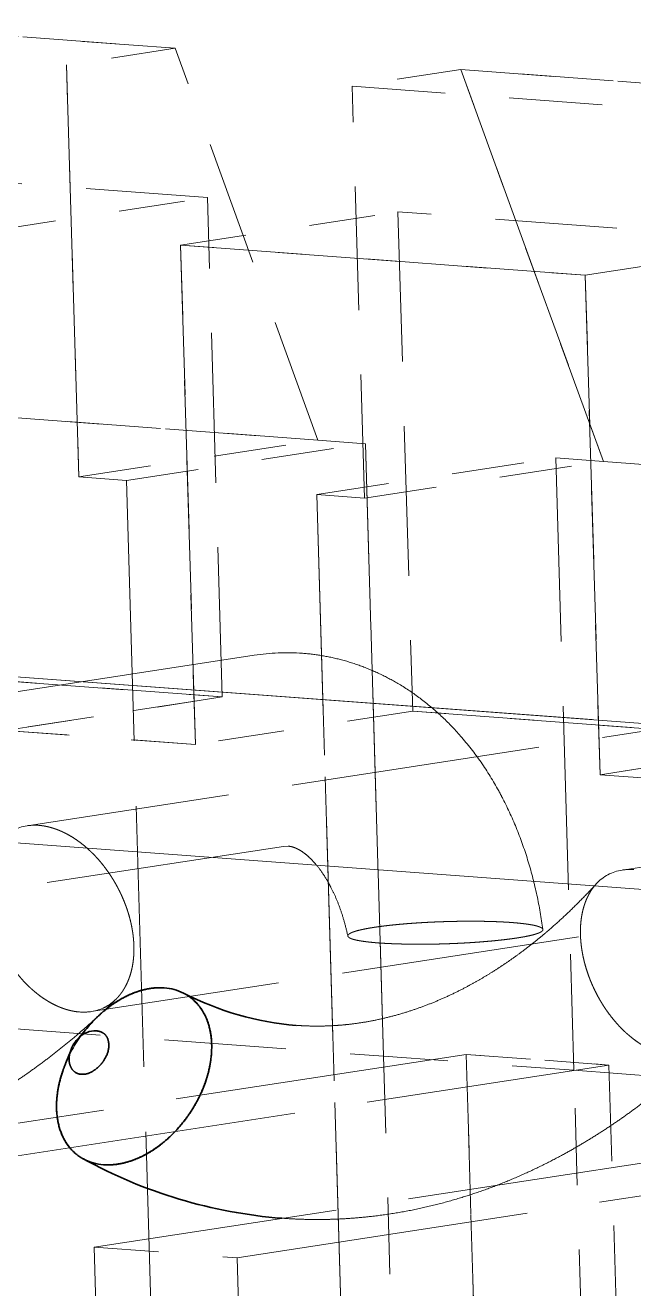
# Model space of a CAD drawing. Extents: x 23 to 417, y 3 to 294.
# Drawn here: x 360.46 to 361.404, y 112.258 to 114.218 of the extents above; entities that cross this region are included whole.
import ezdxf

# ---------------------------------------------------------------- set-up
doc = ezdxf.new("R2010")
doc.units = 0
doc.linetypes.add('DASHED', pattern=[15, 12, -3])
doc.layers.get('0').update_dxf_attribs({"lineweight": 13})

# ---------------------------------------------------------------- blocks, each defined once
blk = doc.blocks.new('BLOCK3535')
at = {"color": 7, "linetype": 'DASHED', "lineweight": 13, "ltscale": 0.024058}
for p, q in [((16.8549, -36.2968), (15.8953, -36.2253)), ((15.8953, -36.2253), (16.8549, -36.2968)), ((15.5583, -36.2771), (16.518, -36.3485)), ((15.5583, -36.2771), (16.518, -36.3485)), ((18.7004, -36.4342), (17.7408, -36.3627)), ((17.7408, -36.3627), (18.7004, -36.4342)), ((17.4038, -36.4145), (18.3634, -36.4859)), ((17.4038, -36.4145), (18.3634, -36.4859)), ((17.2971, -37.5125), (16.3375, -37.441)), ((16.3375, -37.441), (17.2971, -37.5125)), ((19.1426, -37.6499), (18.183, -37.5784)), ((18.183, -37.5784), (19.1426, -37.6499))]:
    blk.add_line(p, q, dxfattribs=at)
at = {"color": 7, "linetype": 'DASHED', "lineweight": 13, "ltscale": 0.008523}
for p, q in [((16.8549, -36.2968), (16.518, -36.3485)), ((16.8549, -36.2968), (16.518, -36.3485)), ((17.7408, -36.3627), (17.4038, -36.4145)), ((17.7408, -36.3627), (17.4038, -36.4145))]:
    blk.add_line(p, q, dxfattribs=at)
at = {"color": 7, "linetype": 'DASHED', "lineweight": 13, "ltscale": 0.032341}
for p, q in [((17.2971, -37.5125), (16.8549, -36.2968)), ((17.2971, -37.5125), (16.8549, -36.2968)), ((17.7408, -36.3627), (18.183, -37.5784)), ((18.183, -37.5784), (17.7408, -36.3627))]:
    blk.add_line(p, q, dxfattribs=at)
at = {"color": 7, "linetype": 'DASHED', "lineweight": 13, "ltscale": 0.03196}
for p, q in [((16.518, -36.3485), (16.5558, -37.6264)), ((16.5558, -37.6264), (16.518, -36.3485)), ((17.4416, -37.6923), (17.4038, -36.4145)), ((17.4416, -37.6923), (17.4038, -36.4145))]:
    blk.add_line(p, q, dxfattribs=at)
at = {"color": 7, "linetype": 'DASHED', "lineweight": 13, "ltscale": 0.03146}
for p, q in [((16.9551, -36.7601), (15.7002, -36.6666)), ((16.9551, -36.7601), (15.7002, -36.6666)), ((18.8006, -36.8975), (17.5457, -36.8041)), ((18.8006, -36.8975), (17.5457, -36.8041)), ((16.8717, -36.9076), (18.1267, -37.001)), ((18.1267, -37.001), (16.8717, -36.9076)), ((17.001, -38.3093), (15.7461, -38.2159)), ((15.7461, -38.2159), (17.001, -38.3093)), ((18.8465, -38.4468), (17.5915, -38.3533)), ((17.5915, -38.3533), (18.8465, -38.4468)), ((16.2461, -39.3301), (17.501, -39.4236)), ((16.2461, -39.3301), (17.501, -39.4236)), ((18.0916, -39.4675), (19.3465, -39.561)), ((18.0916, -39.4675), (19.3465, -39.561))]:
    blk.add_line(p, q, dxfattribs=at)
at = {"color": 7, "linetype": 'DASHED', "lineweight": 13, "ltscale": 0.017046}
for p, q in [((16.2812, -36.8636), (16.9551, -36.7601)), ((16.2812, -36.8636), (16.9551, -36.7601)), ((16.8717, -36.9076), (17.5457, -36.8041)), ((16.8717, -36.9076), (17.5457, -36.8041)), ((18.1267, -37.001), (18.8006, -36.8975)), ((18.1267, -37.001), (18.8006, -36.8975)), ((16.327, -38.4129), (17.001, -38.3093)), ((17.001, -38.3093), (16.327, -38.4129)), ((17.5915, -38.3533), (16.9176, -38.4568)), ((17.5915, -38.3533), (16.9176, -38.4568)), ((18.1725, -38.5503), (18.8465, -38.4468)), ((18.8465, -38.4468), (18.1725, -38.5503))]:
    blk.add_line(p, q, dxfattribs=at)
at = {"color": 7, "linetype": 'DASHED', "lineweight": 13, "ltscale": 0.038748}
for p, q in [((17.001, -38.3093), (16.9551, -36.7601)), ((17.001, -38.3093), (16.9551, -36.7601)), ((17.5457, -36.8041), (17.5915, -38.3533)), ((17.5457, -36.8041), (17.5915, -38.3533)), ((16.9176, -38.4568), (16.8717, -36.9076)), ((16.8717, -36.9076), (16.9176, -38.4568)), ((18.1267, -37.001), (18.1725, -38.5503)), ((18.1725, -38.5503), (18.1267, -37.001))]:
    blk.add_line(p, q, dxfattribs=at)
at = {"color": 7, "linetype": 'DASHED', "lineweight": 13, "ltscale": 0.018751}
for p, q in [((16.5558, -37.6264), (17.2971, -37.5125)), ((16.5558, -37.6264), (17.2971, -37.5125)), ((16.7034, -37.6374), (17.4448, -37.5235)), ((16.7034, -37.6374), (17.4448, -37.5235)), ((17.294, -37.6813), (18.0353, -37.5674)), ((17.294, -37.6813), (18.0353, -37.5674)), ((17.4416, -37.6923), (18.183, -37.5784)), ((17.4416, -37.6923), (18.183, -37.5784))]:
    blk.add_line(p, q, dxfattribs=at)
at = {"color": 7, "linetype": 'DASHED', "lineweight": 13, "ltscale": 0.003701}
for p, q in [((17.4448, -37.5235), (17.2971, -37.5125)), ((17.2971, -37.5125), (17.4448, -37.5235)), ((18.183, -37.5784), (18.0353, -37.5674)), ((18.0353, -37.5674), (18.183, -37.5784)), ((16.5558, -37.6264), (16.7034, -37.6374)), ((16.5558, -37.6264), (16.7034, -37.6374)), ((17.294, -37.6813), (17.4416, -37.6923)), ((17.294, -37.6813), (17.4416, -37.6923))]:
    blk.add_line(p, q, dxfattribs=at)
at = {"color": 7, "linetype": 'DASHED', "lineweight": 13, "ltscale": 0.047523}
for p, q in [((17.501, -39.4236), (17.4448, -37.5235)), ((17.4448, -37.5235), (17.501, -39.4236)), ((18.0353, -37.5674), (18.0916, -39.4675)), ((18.0353, -37.5674), (18.0916, -39.4675))]:
    blk.add_line(p, q, dxfattribs=at)
at = {"color": 7, "linetype": 'DASHED', "lineweight": 13, "ltscale": 0.067394}
for p, q in [((16.7034, -37.6374), (16.7832, -40.3319)), ((16.7034, -37.6374), (16.7832, -40.3319)), ((17.3738, -40.3759), (17.294, -37.6813)), ((17.294, -37.6813), (17.3738, -40.3759))]:
    blk.add_line(p, q, dxfattribs=at)
at = {"color": 7, "linetype": 'DASHED', "lineweight": 13, "ltscale": 0.342361}
for p, q in [((9.6126, -37.7438), (23.2692, -38.7607)), ((23.2692, -38.7607), (9.6126, -37.7438))]:
    blk.add_line(p, q, dxfattribs=at)
at = {"color": 7, "linetype": 'DASHED', "lineweight": 13}
blk.add_line((25.8232, -39.4668), (5.5966, -37.9606), dxfattribs=at)
blk.add_line((25.8232, -39.4668), (5.5966, -37.9606), dxfattribs=at)
at = {"color": 7, "linetype": 'DASHED', "lineweight": 13, "ltscale": 0.064476}
for p, q in [((17.0993, -38.1797), (14.5501, -38.5713)), ((18.9448, -38.3171), (16.3956, -38.7088)), ((20.7903, -38.4546), (18.2411, -38.8462))]:
    blk.add_line(p, q, dxfattribs=at)
at = {"color": 7, "linetype": 'DASHED', "lineweight": 13, "ltscale": 0.064477}
for p, q in [((17.0993, -38.1797), (14.5501, -38.5713)), ((18.9448, -38.3171), (16.3956, -38.7088)), ((20.7903, -38.4546), (18.2411, -38.8462))]:
    blk.add_line(p, q, dxfattribs=at)
at = {"color": 7, "linetype": 'DASHED', "lineweight": 13, "ltscale": 0.014805}
for p, q in [((16.9176, -38.4568), (16.327, -38.4129)), ((16.327, -38.4129), (16.9176, -38.4568)), ((18.7631, -38.5943), (18.1725, -38.5503)), ((18.1725, -38.5503), (18.7631, -38.5943)), ((17.501, -39.4236), (18.0916, -39.4675)), ((17.501, -39.4236), (18.0916, -39.4675))]:
    blk.add_line(p, q, dxfattribs=at)
at = {"color": 7, "linetype": 'DASHED', "lineweight": 13, "ltscale": 0.06175}
for p, q in [((17.1903, -38.7728), (14.749, -39.1478)), ((17.1903, -38.7728), (14.749, -39.1478)), ((19.0358, -38.9102), (16.5945, -39.2853)), ((19.0358, -38.9102), (16.5945, -39.2853))]:
    blk.add_line(p, q, dxfattribs=at)
at = {"color": 7, "linetype": 'DASHED', "lineweight": 13, "ltscale": 0.000377529}
blk.add_line((17.2055, -38.7721), (17.1904, -38.7728), dxfattribs=at)
blk.add_line((17.2055, -38.7721), (17.1904, -38.7728), dxfattribs=at)
at = {"color": 7, "lineweight": 35, "ltscale": 0.000781131}
blk.add_line((16.557, -39.3656), (16.5771, -39.3417), dxfattribs=at)
at = {"color": 7, "lineweight": 35, "ltscale": 0.000781132}
blk.add_line((16.557, -39.3656), (16.5771, -39.3417), dxfattribs=at)
at = {"color": 7, "linetype": 'DASHED', "lineweight": 13, "ltscale": 0.075856}
for p, q in [((17.7574, -39.4181), (14.7583, -39.8788)), ((17.7574, -39.4181), (14.7583, -39.8788)), ((15.2012, -39.9118), (18.2003, -39.451)), ((15.2012, -39.9118), (18.2003, -39.451)), ((19.6029, -39.5555), (16.6038, -40.0162)), ((19.6029, -39.5555), (16.6038, -40.0162)), ((17.0467, -40.0492), (20.0458, -39.5885)), ((17.0467, -40.0492), (20.0458, -39.5885))]:
    blk.add_line(p, q, dxfattribs=at)
at = {"color": 7, "lineweight": 35, "ltscale": 0.000962298}
blk.add_line((16.5297, -39.4087), (16.5157, -39.4445), dxfattribs=at)
at = {"color": 7, "lineweight": 35, "ltscale": 0.000962299}
blk.add_line((16.5297, -39.4087), (16.5157, -39.4445), dxfattribs=at)
at = {"color": 7, "linetype": 'DASHED', "lineweight": 13, "ltscale": 0.019871}
for p, q in [((17.501, -39.4236), (17.5245, -40.218)), ((17.501, -39.4236), (17.5245, -40.218)), ((18.1151, -40.262), (18.0916, -39.4675)), ((18.1151, -40.262), (18.0916, -39.4675))]:
    blk.add_line(p, q, dxfattribs=at)
at = {"color": 7, "linetype": 'DASHED', "lineweight": 13, "ltscale": 0.024839}
for p, q in [((17.7868, -40.4112), (17.7574, -39.4181)), ((17.7574, -39.4181), (17.7868, -40.4112)), ((18.2003, -39.451), (18.2297, -40.4441)), ((18.2003, -39.451), (18.2297, -40.4441)), ((16.6038, -40.0162), (16.6332, -41.0093)), ((16.6038, -40.0162), (16.6332, -41.0093)), ((17.0467, -40.0492), (17.0761, -41.0423)), ((17.0467, -40.0492), (17.0761, -41.0423))]:
    blk.add_line(p, q, dxfattribs=at)
at = {"color": 7, "linetype": 'DASHED', "lineweight": 13, "ltscale": 0.011104}
for p, q in [((17.7574, -39.4181), (18.2003, -39.451)), ((18.2003, -39.451), (17.7574, -39.4181)), ((16.6038, -40.0162), (17.0467, -40.0492)), ((16.6038, -40.0162), (17.0467, -40.0492))]:
    blk.add_line(p, q, dxfattribs=at)
at = {"color": 7, "linetype": 'DASHED', "lineweight": 13}
for centre, radius, start, end in [((17.2014, -38.8501), 0.6781, 85.8858, 98.6619), ((17.2014, -38.8501), 0.6781, 85.8858, 98.6619), ((16.4153, -38.8419), 0.1346, 98.4198, 137.9863), ((16.4153, -38.8419), 0.1345, 98.4246, 137.9631), ((16.4193, -38.8674), 0.1604, 85.5947, 98.497), ((16.4193, -38.8674), 0.1604, 85.5945, 98.5006), ((18.2608, -38.9793), 0.1346, 98.4198, 137.9863), ((18.2608, -38.9793), 0.1345, 98.4246, 137.9631), ((18.2648, -39.0048), 0.1604, 85.5947, 98.497), ((18.2648, -39.0048), 0.1604, 85.5945, 98.5006), ((16.5742, -39.1489), 0.1378, 278.4738, 314.9122), ((16.5742, -39.149), 0.1378, 278.4789, 314.9584), ((16.5707, -39.1264), 0.1606, 265.6064, 278.5221), ((16.5707, -39.1264), 0.1606, 265.6062, 278.5254), ((16.9168, -39.6144), 0.4356, 141.2487, 157.0352), ((16.9168, -39.6144), 0.4356, 141.2472, 157.0361)]:
    blk.add_arc(centre, radius, start, end, dxfattribs=at)
at = {"color": 7, "lineweight": 35}
for centre, radius, start, end in [((16.8107, -39.3674), 0.156, 63.38, 86.1794), ((16.8107, -39.3674), 0.156, 63.3824, 86.1794), ((17.3032, -38.4134), 0.9175, 242.5755, 265.437), ((17.3032, -38.4134), 0.9175, 242.5751, 265.437), ((16.6069, -39.4149), 0.07, 87.5182, 135.3363), ((16.6069, -39.4149), 0.07, 87.5182, 135.3363), ((16.6247, -39.4388), 0.0997, 132.7309, 162.4588), ((16.6247, -39.4388), 0.0997, 132.7309, 162.4588), ((17.3046, -38.4077), 1.5234, 241.1411, 265.5217), ((17.3046, -38.4077), 1.5234, 241.1411, 265.5217), ((16.643, -39.6057), 0.155, 241.934, 266.2576), ((16.643, -39.6057), 0.155, 241.9338, 266.2575)]:
    blk.add_arc(centre, radius, start, end, dxfattribs=at)
at = {"color": 7, "linetype": 'DASHED', "lineweight": 13}
for points, degree, knots in [([(17.9953, -39.0306), (17.9905, -38.9948), (17.9782, -38.9241), (17.9515, -38.8204), (17.9165, -38.7204), (17.8835, -38.6478), (17.8464, -38.578), (17.8051, -38.511), (17.745, -38.4335), (17.6813, -38.3674), (17.6172, -38.3136), (17.5537, -38.2709), (17.4926, -38.238), (17.433, -38.2128), (17.3724, -38.1935), (17.3112, -38.1802), (17.2705, -38.1753), (17.25, -38.1738)], 3, [0, 0, 0, 0, 0.108083, 0.215108, 0.320937, 0.425518, 0.453925, 0.558139, 0.661284, 0.747466, 0.833187, 0.911825, 0.976531, 1.041097, 1.105605, 1.167116, 1.228612, 1.228612, 1.228612, 1.228612]), ([(17.9953, -39.0306), (17.9905, -38.9948), (17.9782, -38.9241), (17.9515, -38.8204), (17.9165, -38.7204), (17.8835, -38.6478), (17.8464, -38.578), (17.8051, -38.511), (17.745, -38.4335), (17.6813, -38.3674), (17.6172, -38.3136), (17.5537, -38.2709), (17.4926, -38.238), (17.433, -38.2128), (17.3724, -38.1935), (17.3112, -38.1802), (17.2705, -38.1753), (17.25, -38.1738)], 3, [0, 0, 0, 0, 0.108083, 0.215108, 0.320937, 0.425518, 0.453925, 0.558139, 0.661284, 0.747466, 0.833187, 0.911825, 0.976531, 1.041097, 1.105605, 1.167116, 1.228612, 1.228612, 1.228612, 1.228612]), ([(16.7182, -39.0132), (16.7061, -38.9578), (16.6839, -38.9034), (16.6538, -38.8522), (16.5928, -38.779), (16.5194, -38.7315), (16.4899, -38.7179), (16.4603, -38.7096), (16.4316, -38.7075)], 5, [0, 0, 0, 0, 0, 0, 0.4984688, 0.4984688, 0.4984688, 0.8134123, 0.8134123, 0.8134123, 0.8134123, 0.8134123, 0.8134123]), ([(16.4316, -38.7075), (16.4601, -38.7096), (16.4895, -38.7178), (16.519, -38.7312), (16.5927, -38.7788), (16.6541, -38.8525), (16.6841, -38.9039), (16.7061, -38.958), (16.7182, -39.0132)], 5, [0, 0, 0, 0, 0, 0, 0.3128628, 0.3128628, 0.3128628, 0.8094735, 0.8094735, 0.8094735, 0.8094735, 0.8094735, 0.8094735]), ([(17.3904, -39.0512), (17.3873, -39.0369), (17.3806, -39.0093), (17.3682, -38.9698), (17.3542, -38.9335), (17.3418, -38.9071), (17.3277, -38.8805), (17.312, -38.8548), (17.291, -38.8275), (17.2721, -38.8077), (17.2564, -38.7944), (17.2434, -38.7855), (17.2331, -38.78), (17.2249, -38.7764), (17.2177, -38.7741), (17.2114, -38.7727), (17.2074, -38.7723), (17.2055, -38.7721)], 3, [0, 0, 0, 0, 0.0437103, 0.0852094, 0.124171, 0.1602813, 0.1726549, 0.2146268, 0.2504246, 0.2756991, 0.2965469, 0.3121968, 0.3227525, 0.3315748, 0.3390157, 0.3452501, 0.3510523, 0.3510523, 0.3510523, 0.3510523]), ([(17.3904, -39.0512), (17.3873, -39.0369), (17.3806, -39.0093), (17.3682, -38.9698), (17.3542, -38.9335), (17.3418, -38.9071), (17.3277, -38.8805), (17.312, -38.8548), (17.291, -38.8275), (17.2721, -38.8077), (17.2564, -38.7944), (17.2434, -38.7855), (17.2331, -38.78), (17.2249, -38.7764), (17.2177, -38.7741), (17.2114, -38.7727), (17.2074, -38.7723), (17.2055, -38.7721)], 3, [0, 0, 0, 0, 0.0437103, 0.0852094, 0.124171, 0.1602813, 0.1726549, 0.2146268, 0.2504246, 0.2756991, 0.2965469, 0.3121968, 0.3227525, 0.3315748, 0.3390157, 0.3452501, 0.3510523, 0.3510523, 0.3510523, 0.3510523]), ([(18.1606, -38.8894), (18.1481, -38.9031), (18.1228, -38.9299), (18.084, -38.9686), (18.0448, -39.0053), (18.0086, -39.0371), (17.9756, -39.0645), (17.946, -39.0877), (17.9163, -39.1099), (17.8865, -39.131), (17.8565, -39.151), (17.8266, -39.17), (17.7965, -39.1878), (17.7642, -39.2058), (17.7285, -39.2243), (17.6892, -39.2428), (17.6488, -39.2599), (17.6084, -39.2751), (17.5669, -39.2888), (17.5242, -39.3009), (17.4804, -39.3112), (17.4367, -39.3193), (17.3985, -39.3245), (17.3658, -39.3276), (17.3386, -39.3294), (17.3114, -39.3303), (17.2843, -39.3304), (17.2572, -39.3296), (17.2392, -39.3286), (17.2302, -39.3279)], 3, [0, 0, 0, 0, 0.055793, 0.110559, 0.164292, 0.216987, 0.25518, 0.292811, 0.329887, 0.366413, 0.402396, 0.437845, 0.472768, 0.507174, 0.548775, 0.593495, 0.637373, 0.680464, 0.722809, 0.768535, 0.81352, 0.857868, 0.901678, 0.929077, 0.956372, 0.983521, 1.010606, 1.037698, 1.064769, 1.064769, 1.064769, 1.064769]), ([(18.1606, -38.8894), (18.1481, -38.9031), (18.1228, -38.9299), (18.084, -38.9686), (18.0448, -39.0053), (18.0086, -39.0371), (17.9756, -39.0645), (17.946, -39.0877), (17.9163, -39.1099), (17.8865, -39.131), (17.8565, -39.151), (17.8266, -39.17), (17.7965, -39.1878), (17.7642, -39.2058), (17.7285, -39.2243), (17.6892, -39.2428), (17.6488, -39.2599), (17.6084, -39.2751), (17.5669, -39.2888), (17.5242, -39.3009), (17.4804, -39.3112), (17.4367, -39.3193), (17.3985, -39.3245), (17.3658, -39.3276), (17.3386, -39.3294), (17.3114, -39.3303), (17.2843, -39.3304), (17.2572, -39.3296), (17.2392, -39.3286), (17.2302, -39.3279)], 3, [0, 0, 0, 0, 0.055793, 0.110559, 0.164292, 0.216987, 0.25518, 0.292811, 0.329887, 0.366413, 0.402396, 0.437845, 0.472768, 0.507174, 0.548775, 0.593495, 0.637373, 0.680464, 0.722809, 0.768535, 0.81352, 0.857868, 0.901678, 0.929077, 0.956372, 0.983521, 1.010606, 1.037698, 1.064769, 1.064769, 1.064769, 1.064769]), ([(18.1608, -38.8892), (18.1442, -38.9074), (18.1308, -38.9297), (18.1212, -38.9552), (18.1111, -39.0019), (18.1111, -39.0526), (18.1127, -39.0742), (18.116, -39.0959), (18.1207, -39.1177)], 5, [0, 0, 0, 0, 0, 0, 0.279246, 0.279246, 0.279246, 0.475259, 0.475259, 0.475259, 0.475259, 0.475259, 0.475259]), ([(18.1207, -39.1177), (18.1124, -39.0797), (18.1088, -39.0422), (18.11, -39.0058), (18.1193, -38.9582), (18.139, -38.9184), (18.1455, -38.9078), (18.1528, -38.898), (18.1609, -38.8892)], 5, [0, 0, 0, 0, 0, 0, 0.340931, 0.340931, 0.340931, 0.4777457, 0.4777457, 0.4777457, 0.4777457, 0.4777457, 0.4777457]), ([(16.2752, -38.9803), (16.2873, -39.0356), (16.3091, -39.0898), (16.3385, -39.1412), (16.3985, -39.2148), (16.471, -39.2625), (16.5003, -39.2762), (16.5297, -39.2844), (16.5584, -39.2866)], 5, [0, 0, 0, 0, 0, 0, 0.4973795, 0.4973795, 0.4973795, 0.8113801, 0.8113801, 0.8113801, 0.8113801, 0.8113801, 0.8113801]), ([(16.5584, -39.2866), (16.5299, -39.2844), (16.5006, -39.2763), (16.4714, -39.2627), (16.3985, -39.2149), (16.3383, -39.141), (16.3089, -39.0895), (16.2873, -39.0354), (16.2752, -38.9803)], 5, [0, 0, 0, 0, 0, 0, 0.3122339, 0.3122339, 0.3122339, 0.807877, 0.807877, 0.807877, 0.807877, 0.807877, 0.807877]), ([(16.6715, -39.2465), (16.6896, -39.2286), (16.7044, -39.2063), (16.7153, -39.1803), (16.727, -39.1324), (16.7278, -39.0802), (16.7263, -39.058), (16.7231, -39.0357), (16.7182, -39.0132)], 5, [0, 0, 0, 0, 0, 0, 0.2877513, 0.2877513, 0.2877513, 0.4894529, 0.4894529, 0.4894529, 0.4894529, 0.4894529, 0.4894529]), ([(16.7182, -39.0132), (16.7267, -39.0522), (16.7301, -39.0909), (16.7283, -39.1283), (16.7174, -39.1771), (16.6955, -39.2173), (16.6883, -39.2281), (16.6803, -39.2378), (16.6715, -39.2465)], 5, [0, 0, 0, 0, 0, 0, 0.3505769, 0.3505769, 0.3505769, 0.4913722, 0.4913722, 0.4913722, 0.4913722, 0.4913722, 0.4913722]), ([(17.3904, -39.0512), (17.3896, -39.0474), (17.3932, -39.0435), (17.4013, -39.0395), (17.4425, -39.0264), (17.5217, -39.0157), (17.5873, -39.0101), (17.6934, -39.0048), (17.7968, -39.0046), (17.8336, -39.0052), (17.8679, -39.0067), (17.8983, -39.0089)], 5, [0, 0, 0, 0, 0, 0, 0.233655, 0.233655, 0.233655, 0.812289, 0.812289, 0.812289, 1.14413, 1.14413, 1.14413, 1.14413, 1.14413, 1.14413]), ([(17.3904, -39.0512), (17.3896, -39.0474), (17.3932, -39.0435), (17.4013, -39.0395), (17.4425, -39.0264), (17.5217, -39.0157), (17.5873, -39.0101), (17.6934, -39.0048), (17.7968, -39.0046), (17.8336, -39.0052), (17.8679, -39.0067), (17.8983, -39.0089)], 5, [0, 0, 0, 0, 0, 0, 0.233655, 0.233655, 0.233655, 0.812289, 0.812289, 0.812289, 1.14413, 1.14413, 1.14413, 1.14413, 1.14413, 1.14413]), ([(17.9953, -39.0306), (17.9958, -39.0343), (17.9919, -39.0381), (17.9834, -39.0421), (17.9475, -39.053), (17.8847, -39.0622), (17.8361, -39.0671), (17.7357, -39.0746), (17.6291, -39.0772), (17.5753, -39.0769), (17.5268, -39.0751), (17.4854, -39.0724)], 5, [0, 0, 0, 0, 0, 0, 0.23131, 0.23131, 0.23131, 0.683573, 0.683573, 0.683573, 1.136202, 1.136202, 1.136202, 1.136202, 1.136202, 1.136202]), ([(17.9953, -39.0306), (17.9958, -39.0343), (17.9919, -39.0381), (17.9834, -39.0421), (17.9475, -39.053), (17.8847, -39.0622), (17.8361, -39.0671), (17.7357, -39.0746), (17.6291, -39.0772), (17.5753, -39.0769), (17.5268, -39.0751), (17.4854, -39.0724)], 5, [0, 0, 0, 0, 0, 0, 0.23131, 0.23131, 0.23131, 0.683573, 0.683573, 0.683573, 1.136202, 1.136202, 1.136202, 1.136202, 1.136202, 1.136202]), ([(17.8983, -39.0089), (17.9256, -39.0111), (17.9497, -39.0137), (17.9698, -39.017), (17.9869, -39.0218), (17.9937, -39.0274), (17.9946, -39.0284), (17.9951, -39.0295), (17.9953, -39.0306)], 5, [0, 0, 0, 0, 0, 0, 0.2965096, 0.2965096, 0.2965096, 0.3641329, 0.3641329, 0.3641329, 0.3641329, 0.3641329, 0.3641329]), ([(17.8983, -39.0089), (17.9256, -39.0111), (17.9497, -39.0137), (17.9698, -39.017), (17.9869, -39.0218), (17.9937, -39.0274), (17.9946, -39.0284), (17.9951, -39.0295), (17.9953, -39.0306)], 5, [0, 0, 0, 0, 0, 0, 0.2965096, 0.2965096, 0.2965096, 0.3641329, 0.3641329, 0.3641329, 0.3641329, 0.3641329, 0.3641329]), ([(17.4854, -39.0724), (17.4591, -39.0702), (17.436, -39.0676), (17.416, -39.0646), (17.399, -39.0598), (17.3921, -39.0543), (17.3912, -39.0533), (17.3906, -39.0523), (17.3904, -39.0512)], 5, [0, 0, 0, 0, 0, 0, 0.2868962, 0.2868962, 0.2868962, 0.3523832, 0.3523832, 0.3523832, 0.3523832, 0.3523832, 0.3523832]), ([(17.4854, -39.0724), (17.4591, -39.0702), (17.436, -39.0676), (17.416, -39.0646), (17.399, -39.0598), (17.3921, -39.0543), (17.3912, -39.0533), (17.3906, -39.0523), (17.3904, -39.0512)], 5, [0, 0, 0, 0, 0, 0, 0.2868962, 0.2868962, 0.2868962, 0.3523832, 0.3523832, 0.3523832, 0.3523832, 0.3523832, 0.3523832]), ([(18.1207, -39.1177), (18.1328, -39.173), (18.1545, -39.2273), (18.184, -39.2786), (18.244, -39.3522), (18.3165, -39.3999), (18.3458, -39.4136), (18.3752, -39.4218), (18.4038, -39.424)], 5, [0, 0, 0, 0, 0, 0, 0.4973795, 0.4973795, 0.4973795, 0.8113801, 0.8113801, 0.8113801, 0.8113801, 0.8113801, 0.8113801]), ([(18.4038, -39.424), (18.3754, -39.4218), (18.3461, -39.4137), (18.3169, -39.4001), (18.244, -39.3523), (18.1837, -39.2784), (18.1544, -39.2269), (18.1328, -39.1728), (18.1207, -39.1177)], 5, [0, 0, 0, 0, 0, 0, 0.3122339, 0.3122339, 0.3122339, 0.807877, 0.807877, 0.807877, 0.807877, 0.807877, 0.807877]), ([(16.6716, -39.2464), (16.6516, -39.2662), (16.6109, -39.3049), (16.5556, -39.3537), (16.5069, -39.394), (16.4655, -39.4266), (16.4235, -39.4579), (16.381, -39.488), (16.3379, -39.5169), (16.2942, -39.5444), (16.2501, -39.5706), (16.202, -39.5974), (16.1482, -39.6252), (16.0884, -39.6533), (16.026, -39.6798), (15.9629, -39.7035), (15.8972, -39.7253), (15.8287, -39.7447), (15.7575, -39.7613), (15.6859, -39.7746), (15.6228, -39.7831), (15.5683, -39.7883), (15.5228, -39.7913), (15.4771, -39.7929), (15.4315, -39.793), (15.3858, -39.7917), (15.3554, -39.7899), (15.3402, -39.7888)], 3, [0, 0, 0, 0, 0.084545, 0.16834, 0.2213, 0.273974, 0.326366, 0.378484, 0.430336, 0.481932, 0.53328, 0.584394, 0.646912, 0.714969, 0.782676, 0.850054, 0.917146, 0.990448, 1.063479, 1.13627, 1.208864, 1.254606, 1.300264, 1.345904, 1.391493, 1.437233, 1.482955, 1.482955, 1.482955, 1.482955]), ([(16.6716, -39.2464), (16.6516, -39.2662), (16.6109, -39.3049), (16.5556, -39.3537), (16.5069, -39.394), (16.4655, -39.4266), (16.4235, -39.4579), (16.381, -39.488), (16.3379, -39.5169), (16.2942, -39.5444), (16.2501, -39.5706), (16.202, -39.5974), (16.1482, -39.6252), (16.0884, -39.6533), (16.026, -39.6798), (15.9629, -39.7035), (15.8972, -39.7253), (15.8287, -39.7447), (15.7575, -39.7613), (15.6859, -39.7746), (15.6228, -39.7831), (15.5683, -39.7883), (15.5228, -39.7913), (15.4771, -39.7929), (15.4315, -39.793), (15.3858, -39.7917), (15.3554, -39.7899), (15.3402, -39.7888)], 3, [0, 0, 0, 0, 0.084545, 0.168341, 0.221301, 0.273975, 0.326367, 0.378484, 0.430336, 0.481932, 0.53328, 0.584394, 0.646912, 0.714969, 0.782676, 0.850055, 0.917147, 0.990448, 1.063479, 1.13627, 1.208864, 1.254606, 1.300264, 1.345904, 1.391494, 1.437233, 1.482956, 1.482956, 1.482956, 1.482956]), ([(18.5171, -39.3839), (18.497, -39.4037), (18.4564, -39.4423), (18.4011, -39.4912), (18.3524, -39.5314), (18.311, -39.564), (18.269, -39.5954), (18.2265, -39.6255), (18.1834, -39.6543), (18.1397, -39.6818), (18.0956, -39.7081), (18.0475, -39.7348), (17.9937, -39.7626), (17.9339, -39.7908), (17.8715, -39.8172), (17.8084, -39.841), (17.7427, -39.8627), (17.6742, -39.8821), (17.603, -39.8988), (17.5314, -39.912), (17.4683, -39.9205), (17.4138, -39.9258), (17.3682, -39.9287), (17.3226, -39.9303), (17.277, -39.9304), (17.2313, -39.9292), (17.2009, -39.9274), (17.1857, -39.9262)], 3, [0, 0, 0, 0, 0.084545, 0.16834, 0.2213, 0.273974, 0.326366, 0.378484, 0.430336, 0.481932, 0.53328, 0.584394, 0.646912, 0.714969, 0.782676, 0.850054, 0.917146, 0.990448, 1.063479, 1.13627, 1.208864, 1.254606, 1.300264, 1.345904, 1.391493, 1.437233, 1.482955, 1.482955, 1.482955, 1.482955]), ([(18.5171, -39.3839), (18.497, -39.4037), (18.4564, -39.4423), (18.4011, -39.4912), (18.3524, -39.5314), (18.311, -39.564), (18.269, -39.5954), (18.2265, -39.6255), (18.1834, -39.6543), (18.1397, -39.6818), (18.0956, -39.7081), (18.0475, -39.7348), (17.9937, -39.7626), (17.9339, -39.7908), (17.8715, -39.8172), (17.8084, -39.841), (17.7427, -39.8627), (17.6742, -39.8821), (17.603, -39.8988), (17.5314, -39.912), (17.4683, -39.9205), (17.4138, -39.9258), (17.3682, -39.9287), (17.3226, -39.9303), (17.277, -39.9304), (17.2313, -39.9292), (17.2009, -39.9274), (17.1857, -39.9262)], 3, [0, 0, 0, 0, 0.084545, 0.168341, 0.221301, 0.273975, 0.326367, 0.378484, 0.430336, 0.481932, 0.53328, 0.584394, 0.646912, 0.714969, 0.782676, 0.850055, 0.917147, 0.990448, 1.063479, 1.13627, 1.208864, 1.254606, 1.300264, 1.345904, 1.391494, 1.437233, 1.482956, 1.482956, 1.482956, 1.482956])]:
    blk.add_open_spline(points, degree=degree, knots=knots, dxfattribs=at)
at = {"color": 7, "lineweight": 35}
for points, knots in [([(16.8211, -39.2117), (16.7915, -39.2095), (16.7604, -39.2135), (16.729, -39.2232), (16.6765, -39.2486), (16.6289, -39.2861), (16.6102, -39.3034), (16.593, -39.322), (16.5771, -39.3418)], [0, 0, 0, 0, 0, 0, 0.3132279, 0.3132279, 0.3132279, 0.5322821, 0.5322821, 0.5322821, 0.5322821, 0.5322821, 0.5322821]), ([(16.5771, -39.3418), (16.6046, -39.3075), (16.6362, -39.2769), (16.6714, -39.2509), (16.7239, -39.2241), (16.7767, -39.2129), (16.7918, -39.2111), (16.8066, -39.2106), (16.8211, -39.2117)], [0, 0, 0, 0, 0, 0, 0.3793867, 0.3793867, 0.3793867, 0.532363, 0.532363, 0.532363, 0.532363, 0.532363, 0.532363]), ([(16.8805, -39.2279), (16.895, -39.2353), (16.9084, -39.2447), (16.9206, -39.2562), (16.947, -39.2891), (16.9628, -39.331), (16.9682, -39.3589), (16.9709, -39.4185), (16.9581, -39.4805), (16.9479, -39.5119), (16.9141, -39.5885), (16.8612, -39.657), (16.8239, -39.6926), (16.7623, -39.735), (16.6975, -39.756), (16.6753, -39.7605), (16.6537, -39.762), (16.6328, -39.7604)], [0, 0, 0, 0, 0, 0, 0.1812, 0.1812, 0.1812, 0.4595, 0.4595, 0.4595, 0.750493, 0.750493, 0.750493, 1.193354, 1.193354, 1.193354, 1.419888, 1.419888, 1.419888, 1.419888, 1.419888, 1.419888]), ([(16.6328, -39.7604), (16.6717, -39.7633), (16.7133, -39.7556), (16.7548, -39.7382), (16.8215, -39.6952), (16.8775, -39.6344), (16.8982, -39.6069), (16.9339, -39.5483), (16.9566, -39.4856), (16.9646, -39.4533), (16.9722, -39.3905), (16.9632, -39.3327), (16.9546, -39.3061), (16.9359, -39.2721), (16.9092, -39.2464), (16.9002, -39.2392), (16.8907, -39.2331), (16.8806, -39.228)], [0, 0, 0, 0, 0, 0, 0.422727, 0.422727, 0.422727, 0.719841, 0.719841, 0.719841, 1.013687, 1.013687, 1.013687, 1.296878, 1.296878, 1.296878, 1.423486, 1.423486, 1.423486, 1.423486, 1.423486, 1.423486]), ([(16.5637, -39.4797), (16.5709, -39.4804), (16.5785, -39.4797), (16.5857, -39.4776), (16.6022, -39.4699), (16.6173, -39.4574), (16.6247, -39.4497), (16.6411, -39.4283), (16.6501, -39.4037), (16.6507, -39.3897), (16.6479, -39.3707), (16.64, -39.3588), (16.6368, -39.3554), (16.6296, -39.35), (16.6217, -39.347), (16.618, -39.3461), (16.614, -39.3454), (16.6099, -39.3451)], [0, 0, 0, 0, 0, 0, 0.1130758, 0.1130758, 0.1130758, 0.2518147, 0.2518147, 0.2518147, 0.4567075, 0.4567075, 0.4567075, 0.5665728, 0.5665728, 0.5665728, 0.6720653, 0.6720653, 0.6720653, 0.6720653, 0.6720653, 0.6720653]), ([(16.5637, -39.4797), (16.5709, -39.4804), (16.5785, -39.4797), (16.5857, -39.4776), (16.6022, -39.4699), (16.6173, -39.4574), (16.6247, -39.4497), (16.6411, -39.4283), (16.6501, -39.4037), (16.6507, -39.3897), (16.6479, -39.3707), (16.64, -39.3588), (16.6368, -39.3554), (16.6296, -39.35), (16.6217, -39.347), (16.618, -39.3461), (16.614, -39.3454), (16.6099, -39.3451)], [0, 0, 0, 0, 0, 0, 0.1130758, 0.1130758, 0.1130758, 0.2518147, 0.2518147, 0.2518147, 0.4567075, 0.4567075, 0.4567075, 0.5665728, 0.5665728, 0.5665728, 0.6720653, 0.6720653, 0.6720653, 0.6720653, 0.6720653, 0.6720653]), ([(16.5297, -39.4088), (16.5259, -39.4209), (16.5243, -39.4333), (16.525, -39.4449), (16.5314, -39.4627), (16.5441, -39.4743), (16.5499, -39.4775), (16.5566, -39.4794), (16.5637, -39.4797)], [0, 0, 0, 0, 0, 0, 0.174534, 0.174534, 0.174534, 0.2888537, 0.2888537, 0.2888537, 0.2888537, 0.2888537, 0.2888537]), ([(16.5297, -39.4088), (16.5259, -39.4209), (16.5243, -39.4333), (16.525, -39.4449), (16.5314, -39.4627), (16.5441, -39.4743), (16.5499, -39.4775), (16.5566, -39.4794), (16.5637, -39.4797)], [0, 0, 0, 0, 0, 0, 0.174534, 0.174534, 0.174534, 0.2888537, 0.2888537, 0.2888537, 0.2888537, 0.2888537, 0.2888537]), ([(16.5158, -39.4445), (16.5035, -39.4736), (16.4942, -39.5034), (16.4881, -39.5337), (16.4828, -39.5991), (16.4956, -39.6576), (16.5082, -39.6862), (16.5294, -39.7143), (16.5566, -39.7344), (16.561, -39.7373), (16.5654, -39.74), (16.57, -39.7425)], [0, 0, 0, 0, 0, 0, 0.2784235, 0.2784235, 0.2784235, 0.6095324, 0.6095324, 0.6095324, 0.6699176, 0.6699176, 0.6699176, 0.6699176, 0.6699176, 0.6699176]), ([(16.57, -39.7425), (16.5502, -39.7318), (16.5328, -39.7172), (16.5182, -39.6992), (16.492, -39.651), (16.4835, -39.5911), (16.4846, -39.5551), (16.4922, -39.5108), (16.5069, -39.4671), (16.5096, -39.4595), (16.5126, -39.452), (16.5157, -39.4445)], [0, 0, 0, 0, 0, 0, 0.2599538, 0.2599538, 0.2599538, 0.6001184, 0.6001184, 0.6001184, 0.6718116, 0.6718116, 0.6718116, 0.6718116, 0.6718116, 0.6718116])]:
    blk.add_open_spline(points, degree=5, knots=knots, dxfattribs=at)

msp = doc.modelspace()

# ---------------------------------------------------------------- block references
at = {"lineweight": 0, "xscale": 0.5, "yscale": 0.5, "zscale": 0.5}
msp.add_blockref('BLOCK3535', (352.2652, 132.3303), dxfattribs=at)

doc.saveas('drawing.dxf')
